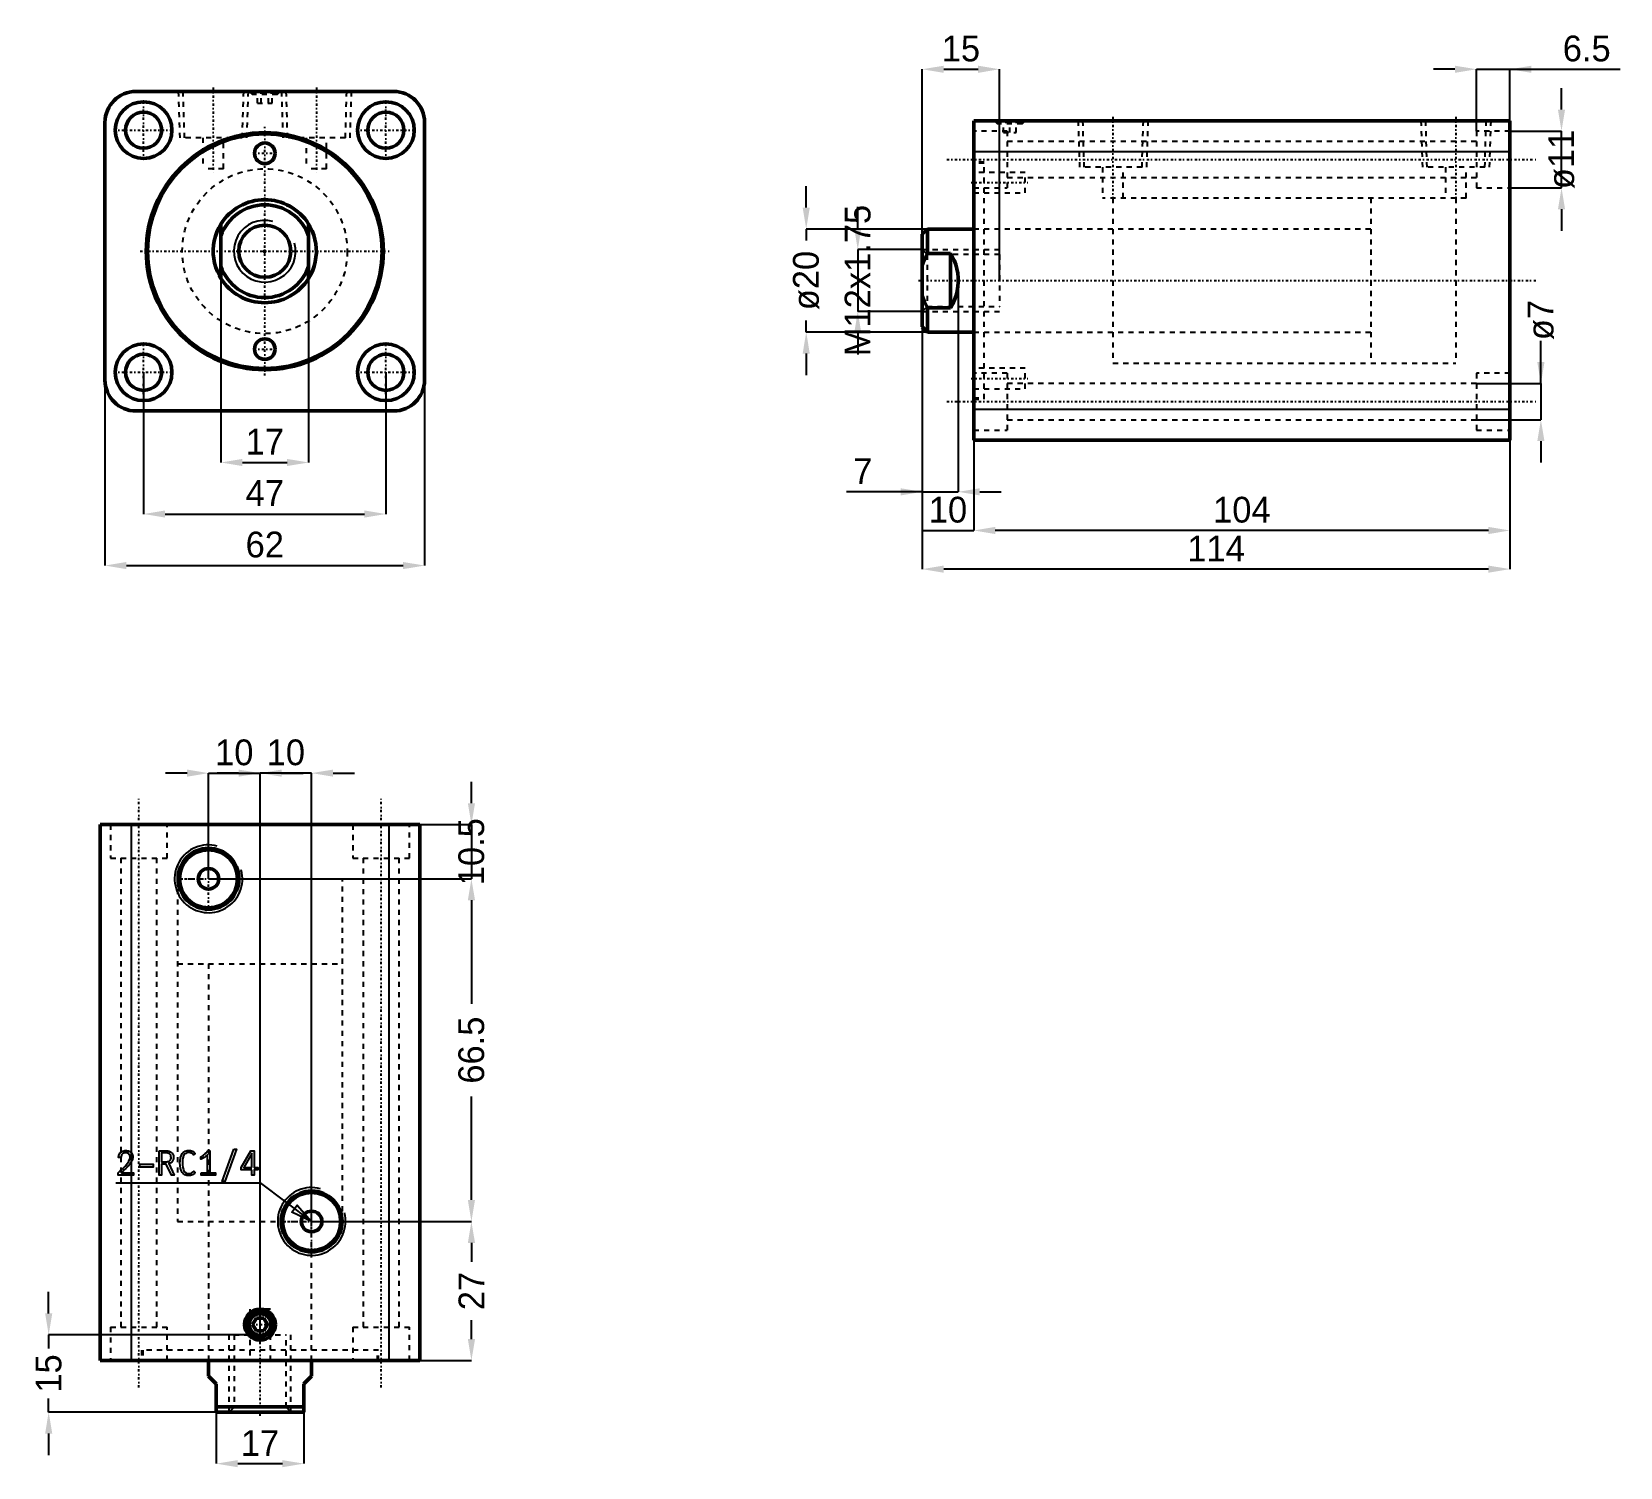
# Model space of a CAD drawing. Header units: millimetres. Extents: x -45 to 263, y -236 to 43.
import ezdxf

# ---------------------------------------------------------------- set-up
doc = ezdxf.new("R2010")
doc.units = ezdxf.units.MM
doc.linetypes.add('Center', pattern=[1.5, 0.45, -0.5, 0.05, -0.5])
doc.linetypes.add('Dashed', pattern=[2, 1, -1])
for name, color, linetype, lineweight in [('2d ConnectionPoints', 7, 'Continuous', 50), ('AM_0', 7, 'Continuous', 50), ('AM_4', 3, 'Continuous', 25), ('AM_5', 3, 'Continuous', 25), ('AM_7', 7, 'Center', 25), ('AM_9', 6, 'Dashed', 25)]:
    doc.layers.add(name, color=color, linetype=linetype, lineweight=lineweight)
doc.dimstyles.new('ISO-25', dxfattribs={"dimtxt": 2.5, "dimasz": 2.5, "dimexe": 1.25, "dimexo": 0.625, "dimtad": 1, "dimtxsty": 'Standard', "dimcen": 2.5, "dimadec": 0, "dimazin": 0, "dimtfac": 1, "dimtmove": 0, "dimatfit": 3, "dimfxl": 1, "dimarcsym": 0})

# ---------------------------------------------------------------- blocks, each defined once
blk = doc.blocks.new('1_RODcxhc_a_sd_32_50_IN_0_in_CXHC_A_IN_SD_32_50ST_0__CN_0')
at = {"layer": 'AM_0'}
for p, q in [((-8.5, -5.27), (-8.5, 5.27)), ((8.5, 5.27), (8.5, -5.27))]:
    blk.add_line(p, q, dxfattribs=at)
for points in [[(-8.5, 5.27), (-8.93, 4.51), (-9.29, 3.71), (-9.57, 2.89), (-9.79, 2.04), (-9.93, 1.18), (-10, 0.31), (-9.98, -0.56), (-9.9, -1.43), (-9.74, -2.29), (-9.5, -3.13), (-9.19, -3.94), (-8.81, -4.73), (-8.5, -5.27)], [(8.5, -5.27), (8.93, -4.51), (9.29, -3.71), (9.57, -2.89), (9.79, -2.04), (9.93, -1.18), (10, -0.31), (9.98, 0.56), (9.9, 1.43), (9.74, 2.29), (9.5, 3.13), (9.19, 3.94), (8.81, 4.73), (8.5, 5.27)]]:
    blk.add_lwpolyline(points, dxfattribs=at)
blk.add_circle((0, 0), 5.05, dxfattribs=at)
for radius, start, end in [(10, 31.7883, 148.2117), (9, 19.1881, 160.8119), (9, 199.1881, 340.8119), (10, 211.7883, 328.2117)]:
    blk.add_arc((0, 0), radius, start, end, dxfattribs=at)
at = {"layer": 'AM_5'}
blk.add_arc((0, 0), 6, 75, 15, dxfattribs=at)
blk = doc.blocks.new('2_bodycxhc_a_sd_32_50_0_in_CXHC_A_IN_SD_32_50ST_0__CN_0')
at = {"layer": 'AM_0'}
for p, q in [((25, 31), (-25, 31)), ((-31, 25), (-31, -25)), ((31, -25), (31, 25)), ((-25, -31), (25, -31))]:
    blk.add_line(p, q, dxfattribs=at)
for centre, radius in [((-23.5, 23.5), 5.5), ((23.5, 23.5), 5.5), ((-23.5, 23.5), 3.5), ((23.5, 23.5), 3.5), ((0, 0), 23), ((0, 0), 22.75), ((0, 19), 2), ((-23.5, -23.5), 5.5), ((0, -19), 2), ((23.5, -23.5), 5.5), ((-23.5, -23.5), 3.5), ((23.5, -23.5), 3.5)]:
    blk.add_circle(centre, radius, dxfattribs=at)
for centre, start, end in [((-25, 25), 90, 180), ((25, 25), 0, 90), ((-25, -25), 180, 270), ((25, -25), 270, 360)]:
    blk.add_arc(centre, 6, start, end, dxfattribs=at)
at = {"layer": 'AM_5', "linetype": 'Dashed'}
for p, q in [((-16.77, 31), (-16.48, 22)), ((-3.23, 31), (-3.52, 22)), ((3.23, 31), (3.52, 22)), ((16.77, 31), (16.48, 22))]:
    blk.add_line(p, q, dxfattribs=at)
at = {"layer": 'AM_7'}
for p, q in [((-10, 31.75), (-10, 15.25)), ((0, 31.03), (0, 30.37)), ((10, 31.75), (10, 15.25)), ((-23.5, 17.73), (-23.5, 29.27)), ((23.5, 17.73), (23.5, 29.27)), ((-29.27, 23.5), (-17.73, 23.5)), ((0, -24.15), (0, 24.15)), ((17.73, 23.5), (29.27, 23.5)), ((-2.1, 19), (2.1, 19)), ((-24.15, 0), (24.15, 0)), ((-23.5, -29.27), (-23.5, -17.73)), ((23.5, -29.27), (23.5, -17.73)), ((-2.1, -19), (2.1, -19)), ((-29.27, -23.5), (-17.73, -23.5)), ((17.73, -23.5), (29.27, -23.5))]:
    blk.add_line(p, q, dxfattribs=at)
at = {"layer": 'AM_9'}
for p, q in [((-15.91, 31), (-15.63, 22)), ((-4.37, 22), (-4.09, 31)), ((-3, 31), (-2.4, 30.4)), ((2.4, 30.4), (3, 31)), ((4.09, 31), (4.37, 22)), ((15.63, 22), (15.91, 31)), ((-2.1, 30.7), (-2.4, 30.4)), ((2.4, 30.4), (-2.4, 30.4)), ((2.1, 30.7), (-2.1, 30.7)), ((-1.44, 28.7), (-1.44, 30.7)), ((-1.44, 28.7), (1.44, 28.7)), ((-0.72, 28.7), (-0.72, 30.7)), ((0.72, 28.7), (0.72, 30.7)), ((1.44, 28.7), (1.44, 30.7)), ((2.4, 30.4), (2.1, 30.7)), ((-4.37, 22), (-15.63, 22)), ((-12, 22), (-12, 16)), ((-8, 16), (-8, 22)), ((15.63, 22), (4.37, 22)), ((8, 22), (8, 16)), ((12, 16), (12, 22)), ((-8, 16), (-12, 16)), ((12, 16), (8, 16))]:
    blk.add_line(p, q, dxfattribs=at)
blk.add_circle((0, 0), 16, dxfattribs=at)
blk = doc.blocks.new('*D3')
at = {"layer": 'AM_5', "color": 0, "lineweight": -2}
for p, q in [((-23.5, -23.5), (-23.5, -51)), ((23.5, -23.5), (23.5, -51)), ((-19.33, -51), (19.33, -51))]:
    blk.add_line(p, q, dxfattribs=at)
at = {"layer": 'AM_5', "color": 0}
for points in [[(-19.33, -50.31), (-19.33, -51.69), (-23.5, -51)], [(19.33, -51.69), (19.33, -50.31), (23.5, -51)]]:
    blk.add_solid(points, dxfattribs=at)
at = {"layer": 'Defpoints', "color": 0}
for p in [(-23.5, -23.5), (23.5, -23.5), (23.5, -51)]:
    blk.add_point(p, dxfattribs=at)
at = {"layer": 'AM_5', "color": 0, "insert": (0, -46.91), "char_height": 5, "attachment_point": 5}
blk.add_mtext('47', dxfattribs=at)
blk = doc.blocks.new('*D4')
at = {"layer": 'AM_5', "color": 0, "lineweight": -2}
for p, q in [((-31, -25), (-31, -61)), ((31, -25), (31, -61)), ((-26.83, -61), (26.83, -61))]:
    blk.add_line(p, q, dxfattribs=at)
at = {"layer": 'AM_5', "color": 0}
for points in [[(-26.83, -60.31), (-26.83, -61.69), (-31, -61)], [(26.83, -61.69), (26.83, -60.31), (31, -61)]]:
    blk.add_solid(points, dxfattribs=at)
at = {"layer": 'Defpoints', "color": 0}
for p in [(-31, -25), (31, -25), (31, -61)]:
    blk.add_point(p, dxfattribs=at)
at = {"layer": 'AM_5', "color": 0, "insert": (0, -56.95), "char_height": 5, "attachment_point": 5}
blk.add_mtext('62', dxfattribs=at)
blk = doc.blocks.new('*D5')
at = {"layer": 'AM_5', "color": 0, "lineweight": -2}
for p, q in [((-8.5, 0), (-8.5, -41)), ((8.5, 0), (8.5, -41)), ((-4.33, -41), (4.33, -41))]:
    blk.add_line(p, q, dxfattribs=at)
at = {"layer": 'AM_5', "color": 0}
for points in [[(-4.33, -40.31), (-4.33, -41.69), (-8.5, -41)], [(4.33, -41.69), (4.33, -40.31), (8.5, -41)]]:
    blk.add_solid(points, dxfattribs=at)
at = {"layer": 'Defpoints', "color": 0}
for p in [(-8.5, 0), (8.5, 0), (8.5, -41)]:
    blk.add_point(p, dxfattribs=at)
at = {"layer": 'AM_5', "color": 0, "insert": (0, -36.95), "char_height": 5, "attachment_point": 5}
blk.add_mtext('17', dxfattribs=at)
blk = doc.blocks.new('1_RODcxhc_a_sd_32_50_IN_0_in_CXHC_A_IN_SD_32_50ST_0__CN_2')
at = {"layer": 'AM_0'}
for p, q in [((-9, 10), (-10, 9)), ((0, 10), (-9, 10)), ((-9, 10), (-9, 5.27)), ((-10, 9), (-10, -9)), ((-4.5, 5.27), (-9, 5.27)), ((-4.5, 5.27), (-4.5, -5.27)), ((-9, -5.27), (-4.5, -5.27)), ((-9, -5.27), (-9, -10)), ((-10, -9), (-9, -10)), ((-9, -10), (0, -10))]:
    blk.add_line(p, q, dxfattribs=at)
for points in [[(-9, 5.27), (-9.55, 4.14), (-10, 2.96)], [(-4.5, -5.27), (-4.07, -4.51), (-3.71, -3.71), (-3.43, -2.89), (-3.21, -2.04), (-3.07, -1.18), (-3, -0.31), (-3.02, 0.56), (-3.1, 1.43), (-3.26, 2.29), (-3.5, 3.13), (-3.81, 3.94), (-4.19, 4.73), (-4.5, 5.27)], [(-10, -2.96), (-9.55, -4.13), (-9, -5.27)]]:
    blk.add_lwpolyline(points, dxfattribs=at)
at = {"layer": 'AM_5', "linetype": 'Dashed'}
for p, q in [((-10, 6), (5, 6)), ((-10, -6), (5, -6))]:
    blk.add_line(p, q, dxfattribs=at)
at = {"layer": 'AM_9'}
for p, q in [((93.5, 16), (77, 16)), ((77, 16), (77, -16)), ((93.5, 16), (93.5, -16)), ((77, 10), (0, 10)), ((-9.05, 5.05), (-10, 6)), ((5, 5.05), (-9.05, 5.05)), ((-9.05, 5.05), (-9.05, -5.05)), ((5, 5.05), (5, -5.05)), ((-10, -6), (-9.05, -5.05)), ((-9.05, -5.05), (5, -5.05)), ((0, -10), (77, -10)), ((77, -16), (93.5, -16))]:
    blk.add_line(p, q, dxfattribs=at)
blk = doc.blocks.new('2_bodycxhc_a_sd_32_50_0_in_CXHC_A_IN_SD_32_50ST_0__CN_2')
at = {"layer": 'AM_0'}
for p, q in [((104, 31), (0, 31)), ((0, -31), (0, 31)), ((104, -31), (104, 31)), ((104, -31), (0, -31))]:
    blk.add_line(p, q, dxfattribs=at)
at = {"layer": 'AM_4'}
for p, q in [((104, 25), (0, 25)), ((104, -25), (0, -25))]:
    blk.add_line(p, q, dxfattribs=at)
at = {"layer": 'AM_5', "linetype": 'Dashed'}
for p, q in [((20.23, 31), (20.52, 22)), ((33.77, 31), (33.48, 22)), ((86.73, 31), (87.02, 22)), ((100.27, 31), (99.98, 22))]:
    blk.add_line(p, q, dxfattribs=at)
at = {"layer": 'AM_7'}
for p, q in [((7, 31.03), (7, 30.37)), ((27, 31.75), (27, 15.25)), ((93.5, 31.75), (93.5, 15.25)), ((-5.2, 23.5), (109.2, 23.5)), ((-0.5, 19), (10.5, 19)), ((-10.75, 0), (109.2, 0)), ((-0.5, -19), (10.5, -19)), ((-5.2, -23.5), (109.2, -23.5))]:
    blk.add_line(p, q, dxfattribs=at)
at = {"layer": 'AM_9'}
for p, q in [((4, 31), (4.6, 30.4)), ((9.4, 30.4), (10, 31)), ((21.09, 31), (21.37, 22)), ((32.63, 22), (32.91, 31)), ((87.59, 31), (87.87, 22)), ((99.13, 22), (99.41, 31)), ((6.5, 29), (0, 29)), ((4.9, 30.7), (4.6, 30.4)), ((9.4, 30.4), (4.6, 30.4)), ((9.1, 30.7), (4.9, 30.7)), ((5.75, 28.7), (5.75, 30.7)), ((5.75, 28.7), (8.25, 28.7)), ((6.5, 29), (6.5, 18)), ((7, 28.7), (7, 30.7)), ((8.25, 28.7), (8.25, 30.7)), ((9.4, 30.4), (9.1, 30.7)), ((104, 29), (97.5, 29)), ((97.5, 29), (97.5, 18)), ((97.5, 27), (6.5, 27)), ((2, 23), (0, 23)), ((2, 22.75), (0, 22.75)), ((2, -23), (2, 23)), ((32.63, 22), (21.37, 22)), ((25, 22), (25, 16)), ((29, 16), (29, 22)), ((99.13, 22), (87.87, 22)), ((91.5, 22), (91.5, 16)), ((95.5, 16), (95.5, 22)), ((10, 21), (0, 21)), ((6.5, 20), (97.5, 20)), ((10, 17), (10, 21)), ((0, 18), (6.5, 18)), ((0, 17), (10, 17)), ((95.5, 16), (25, 16)), ((27, 16), (27, -16)), ((93.5, 16), (93.5, -16)), ((97.5, 18), (104, 18)), ((27, 10), (0, 10)), ((0, -10), (27, -10)), ((10, -17), (0, -17)), ((6.5, -18), (0, -18)), ((6.5, -18), (6.5, -29)), ((10, -21), (10, -17)), ((27, -16), (93.5, -16)), ((104, -18), (97.5, -18)), ((97.5, -18), (97.5, -29)), ((0, -21), (10, -21)), ((97.5, -20), (6.5, -20)), ((0, -22.75), (2, -22.75)), ((0, -23), (2, -23)), ((6.5, -27), (97.5, -27)), ((0, -29), (6.5, -29)), ((97.5, -29), (104, -29))]:
    blk.add_line(p, q, dxfattribs=at)
blk = doc.blocks.new('*D19')
at = {"layer": 'AM_5', "color": 0, "lineweight": -2}
for p, q in [((105.02, 8.47), (105.02, 12.64)), ((128.52, 4.31), (105.02, 4.31)), ((105.02, 4.31), (105.02, 2.06)), ((105.02, -15.69), (105.02, -13.44)), ((128.52, -15.69), (105.02, -15.69)), ((105.02, -19.86), (105.02, -24.03))]:
    blk.add_line(p, q, dxfattribs=at)
at = {"layer": 'AM_5', "color": 0}
for points in [[(104.33, 8.47), (105.71, 8.47), (105.02, 4.31)], [(105.71, -19.86), (104.33, -19.86), (105.02, -15.69)]]:
    blk.add_solid(points, dxfattribs=at)
at = {"layer": 'Defpoints', "color": 0}
for p in [(128.52, 4.31), (105.02, -15.69), (128.52, -15.69)]:
    blk.add_point(p, dxfattribs=at)
at = {"layer": 'AM_5', "color": 0, "insert": (105.02, -5.69), "char_height": 5, "attachment_point": 5, "rotation": 90}
blk.add_mtext('ø20', dxfattribs=at)
blk = doc.blocks.new('*D20')
at = {"layer": 'AM_5', "color": 0, "lineweight": -2}
for p, q in [((127.52, -5.69), (127.52, -46.69)), ((134.52, -5.69), (134.52, -46.69)), ((127.52, -46.69), (112.81, -46.69)), ((127.52, -46.69), (134.52, -46.69)), ((138.69, -46.69), (142.85, -46.69))]:
    blk.add_line(p, q, dxfattribs=at)
at = {"layer": 'AM_5', "color": 0}
for points in [[(123.35, -47.39), (123.35, -46), (127.52, -46.69)], [(138.69, -46), (138.69, -47.39), (134.52, -46.69)]]:
    blk.add_solid(points, dxfattribs=at)
at = {"layer": 'Defpoints', "color": 0}
for p in [(127.52, -5.69), (134.52, -5.69), (134.52, -46.69)]:
    blk.add_point(p, dxfattribs=at)
at = {"layer": 'AM_5', "color": 0, "insert": (115.98, -42.69), "char_height": 5, "attachment_point": 5}
blk.add_mtext('7', dxfattribs=at)
blk = doc.blocks.new('*D21')
at = {"layer": 'AM_5', "color": 0, "lineweight": -2}
for p, q in [((127.52, -5.69), (127.52, -54.19)), ((137.52, -30.69), (137.52, -54.19)), ((127.52, -54.19), (137.52, -54.19))]:
    blk.add_line(p, q, dxfattribs=at)
at = {"layer": 'Defpoints', "color": 0}
for p in [(127.52, -5.69), (137.52, -30.69), (137.52, -54.19)]:
    blk.add_point(p, dxfattribs=at)
at = {"layer": 'AM_5', "color": 0, "insert": (132.52, -50.19), "char_height": 5, "attachment_point": 5}
blk.add_mtext('10', dxfattribs=at)
blk = doc.blocks.new('*D22')
at = {"layer": 'AM_5', "color": 0, "lineweight": -2}
for p, q in [((137.52, -30.69), (137.52, -54.19)), ((241.52, -36.69), (241.52, -54.19)), ((237.35, -54.19), (141.69, -54.19))]:
    blk.add_line(p, q, dxfattribs=at)
at = {"layer": 'AM_5', "color": 0}
for points in [[(141.69, -53.5), (141.69, -54.89), (137.52, -54.19)], [(237.35, -54.89), (237.35, -53.5), (241.52, -54.19)]]:
    blk.add_solid(points, dxfattribs=at)
at = {"layer": 'Defpoints', "color": 0}
for p in [(137.52, -30.69), (241.52, -36.69), (137.52, -54.19)]:
    blk.add_point(p, dxfattribs=at)
at = {"layer": 'AM_5', "color": 0, "insert": (189.52, -50.19), "char_height": 5, "attachment_point": 5}
blk.add_mtext('104', dxfattribs=at)
blk = doc.blocks.new('*D23')
at = {"layer": 'AM_5', "color": 0, "lineweight": -2}
for p, q in [((127.52, -5.69), (127.52, -61.69)), ((241.52, -36.69), (241.52, -61.69)), ((237.35, -61.69), (131.69, -61.69))]:
    blk.add_line(p, q, dxfattribs=at)
at = {"layer": 'AM_5', "color": 0}
for points in [[(131.69, -61), (131.69, -62.39), (127.52, -61.69)], [(237.35, -62.39), (237.35, -61), (241.52, -61.69)]]:
    blk.add_solid(points, dxfattribs=at)
at = {"layer": 'Defpoints', "color": 0}
for p in [(127.52, -5.69), (241.52, -36.69), (127.52, -61.69)]:
    blk.add_point(p, dxfattribs=at)
at = {"layer": 'AM_5', "color": 0, "insert": (184.52, -57.69), "char_height": 5, "attachment_point": 5}
blk.add_mtext('114', dxfattribs=at)
blk = doc.blocks.new('*D24')
at = {"layer": 'AM_5', "color": 0, "lineweight": -2}
for p, q in [((247.52, -25.69), (247.52, -17.36)), ((235.02, -25.69), (247.52, -25.69)), ((247.52, -25.69), (247.52, -32.69)), ((235.02, -32.69), (247.52, -32.69)), ((247.52, -36.86), (247.52, -41.03))]:
    blk.add_line(p, q, dxfattribs=at)
at = {"layer": 'AM_5', "color": 0}
for points in [[(246.83, -21.53), (248.21, -21.53), (247.52, -25.69)], [(248.21, -36.86), (246.83, -36.86), (247.52, -32.69)]]:
    blk.add_solid(points, dxfattribs=at)
at = {"layer": 'Defpoints', "color": 0}
for p in [(235.02, -25.69), (235.02, -32.69), (247.52, -32.69)]:
    blk.add_point(p, dxfattribs=at)
at = {"layer": 'AM_5', "color": 0, "insert": (247.52, -13.36), "char_height": 5, "attachment_point": 5, "rotation": 90}
blk.add_mtext('ø7', dxfattribs=at)
blk = doc.blocks.new('*D25')
at = {"layer": 'AM_5', "color": 0, "lineweight": -2}
for p, q in [((251.52, 27.47), (251.52, 31.64)), ((241.52, 23.31), (251.52, 23.31)), ((251.52, 12.31), (251.52, 23.31)), ((241.52, 12.31), (251.52, 12.31)), ((251.52, 8.14), (251.52, 3.97))]:
    blk.add_line(p, q, dxfattribs=at)
at = {"layer": 'AM_5', "color": 0}
for points in [[(250.83, 27.47), (252.21, 27.47), (251.52, 23.31)], [(252.21, 8.14), (250.83, 8.14), (251.52, 12.31)]]:
    blk.add_solid(points, dxfattribs=at)
at = {"layer": 'Defpoints', "color": 0}
for p in [(241.52, 23.31), (251.52, 23.31), (241.52, 12.31)]:
    blk.add_point(p, dxfattribs=at)
at = {"layer": 'AM_5', "color": 0, "insert": (251.52, 17.81), "char_height": 5, "attachment_point": 5, "rotation": 90}
blk.add_mtext('ø11', dxfattribs=at)
blk = doc.blocks.new('*D26')
at = {"layer": 'AM_5', "color": 0, "lineweight": -2}
for p, q in [((230.85, 35.31), (226.69, 35.31)), ((235.02, 23.31), (235.02, 35.31)), ((235.02, 35.31), (241.52, 35.31)), ((241.52, 23.31), (241.52, 35.31)), ((241.52, 35.31), (262.91, 35.31))]:
    blk.add_line(p, q, dxfattribs=at)
at = {"layer": 'AM_5', "color": 0}
for points in [[(230.85, 34.61), (230.85, 36), (235.02, 35.31)], [(245.69, 36), (245.69, 34.61), (241.52, 35.31)]]:
    blk.add_solid(points, dxfattribs=at)
at = {"layer": 'Defpoints', "color": 0}
for p in [(241.52, 35.31), (235.02, 23.31), (241.52, 23.31)]:
    blk.add_point(p, dxfattribs=at)
at = {"layer": 'AM_5', "color": 0, "insert": (256.41, 39.31), "char_height": 5, "attachment_point": 5}
blk.add_mtext('6.5', dxfattribs=at)
blk = doc.blocks.new('*D27')
at = {"layer": 'AM_5', "color": 0, "lineweight": -2}
for p, q in [((127.52, -5.69), (127.52, 35.31)), ((131.69, 35.31), (138.35, 35.31)), ((142.52, -5.69), (142.52, 35.31))]:
    blk.add_line(p, q, dxfattribs=at)
at = {"layer": 'AM_5', "color": 0}
for points in [[(131.69, 36), (131.69, 34.61), (127.52, 35.31)], [(138.35, 34.61), (138.35, 36), (142.52, 35.31)]]:
    blk.add_solid(points, dxfattribs=at)
at = {"layer": 'Defpoints', "color": 0}
for p in [(142.52, 35.31), (127.52, -5.69), (142.52, -5.69)]:
    blk.add_point(p, dxfattribs=at)
at = {"layer": 'AM_5', "color": 0, "insert": (135.02, 39.31), "char_height": 5, "attachment_point": 5}
blk.add_mtext('15', dxfattribs=at)
blk = doc.blocks.new('*D28')
at = {"layer": 'AM_5', "color": 0, "lineweight": -2}
for p, q in [((115.02, 4.47), (115.02, 8.64)), ((127.52, 0.31), (115.02, 0.31)), ((115.02, 0.31), (115.02, -11.69)), ((127.52, -11.69), (115.02, -11.69)), ((115.02, -15.86), (115.02, -20.03))]:
    blk.add_line(p, q, dxfattribs=at)
at = {"layer": 'AM_5', "color": 0}
for points in [[(114.33, 4.47), (115.71, 4.47), (115.02, 0.31)], [(115.71, -15.86), (114.33, -15.86), (115.02, -11.69)]]:
    blk.add_solid(points, dxfattribs=at)
at = {"layer": 'Defpoints', "color": 0}
for p in [(127.52, 0.31), (115.02, -11.69), (127.52, -11.69)]:
    blk.add_point(p, dxfattribs=at)
at = {"layer": 'AM_5', "color": 0, "insert": (115.02, -5.69), "char_height": 5, "attachment_point": 5, "rotation": 90}
blk.add_mtext('M12x1.75', dxfattribs=at)
blk = doc.blocks.new('1_RODcxhc_a_sd_32_50_IN_0_in_CXHC_A_IN_SD_32_50ST_0__CN_4')
at = {"layer": 'AM_0'}
for p, q in [((-10, 0), (-10, -3)), ((10, -3), (10, 0)), ((-8.5, -4.5), (-10, -3)), ((10, -3), (8.5, -4.5)), ((-8.5, -10), (-8.5, -4.5)), ((8.5, -4.5), (8.5, -10)), ((-8.5, -9), (8.5, -9)), ((-8.5, -10), (8.5, -10))]:
    blk.add_line(p, q, dxfattribs=at)
at = {"layer": 'AM_5', "linetype": 'Dashed'}
for p, q in [((-6, -10), (-6, 5)), ((6, -10), (6, 5))]:
    blk.add_line(p, q, dxfattribs=at)
at = {"layer": 'AM_7'}
blk.add_line((0, -10.75), (0, 109.2), dxfattribs=at)
at = {"layer": 'AM_9'}
for p, q in [((-16, 93.5), (16, 93.5)), ((-16, 93.5), (-16, 77)), ((16, 77), (16, 93.5)), ((-16, 77), (16, 77)), ((-10, 77), (-10, 0)), ((10, 0), (10, 77)), ((-5.053, 5), (5.053, 5)), ((-5.053, 5), (-5.053, -9.053)), ((5.053, -9.053), (5.053, 5)), ((-5.053, -9.053), (-6, -10)), ((-5.053, -9.053), (5.053, -9.053)), ((6, -10), (5.053, -9.053))]:
    blk.add_line(p, q, dxfattribs=at)
blk = doc.blocks.new('2_bodycxhc_a_sd_32_50_0_in_CXHC_A_IN_SD_32_50ST_0__CN_4')
at = {"layer": 'AM_0'}
for p, q in [((-31, 104), (-31, 0)), ((31, 104), (-31, 104)), ((31, 104), (31, 0)), ((-0.72, 8.25), (-1.44, 7)), ((-1.44, 7), (-0.72, 5.75)), ((0.72, 8.25), (-0.72, 8.25)), ((1.44, 7), (0.72, 8.25)), ((0.72, 5.75), (1.44, 7)), ((-0.72, 5.75), (0.72, 5.75)), ((31, 0), (-31, 0))]:
    blk.add_line(p, q, dxfattribs=at)
for centre, radius in [((-10, 93.5), 5.91), ((-10, 93.5), 5.63), ((-10, 93.5), 2), ((10, 27), 5.91), ((10, 27), 5.63), ((10, 27), 2), ((0, 7), 3), ((0, 7), 2.4), ((0, 7), 2.1)]:
    blk.add_circle(centre, radius, dxfattribs=at)
at = {"layer": 'AM_4'}
for p, q in [((-25, 104), (-25, 0)), ((25, 104), (25, 0))]:
    blk.add_line(p, q, dxfattribs=at)
at = {"layer": 'AM_5'}
for centre in [(-10, 93.5), (10, 27)]:
    blk.add_arc(centre, 6.58, 75, 15, dxfattribs=at)
at = {"layer": 'AM_7'}
for p, q in [((-23.5, -5.2), (-23.5, 109.2)), ((23.5, -5.2), (23.5, 109.2)), ((-10, 87.29), (-10, 99.71)), ((-16.21, 93.5), (-3.79, 93.5)), ((10, 20.79), (10, 33.21)), ((3.79, 27), (16.21, 27)), ((-3.15, 7), (3.15, 7))]:
    blk.add_line(p, q, dxfattribs=at)
at = {"layer": 'AM_9'}
for p, q in [((-29, 104), (-29, 97.5)), ((-18, 97.5), (-18, 104)), ((18, 104), (18, 97.5)), ((29, 97.5), (29, 104)), ((-29, 97.5), (-18, 97.5)), ((-27, 97.5), (-27, 6.5)), ((-20, 6.5), (-20, 97.5)), ((18, 97.5), (29, 97.5)), ((20, 97.5), (20, 6.5)), ((27, 6.5), (27, 97.5)), ((-16, 93.5), (16, 93.5)), ((-16, 93.5), (-16, 27)), ((16, 27), (16, 93.5)), ((-16, 27), (16, 27)), ((-10, 27), (-10, 0)), ((10, 0), (10, 27)), ((2, 10), (-2, 10)), ((-2, 10), (-2, 0)), ((2, 0), (2, 10)), ((-29, 6.5), (-18, 6.5)), ((-29, 6.5), (-29, 0)), ((-18, 0), (-18, 6.5)), ((18, 6.5), (29, 6.5)), ((18, 6.5), (18, 0)), ((29, 0), (29, 6.5)), ((23, 2), (-23, 2)), ((-23, 2), (-23, 0)), ((-22.75, 2), (-22.75, 0)), ((22.75, 0), (22.75, 2)), ((23, 0), (23, 2))]:
    blk.add_line(p, q, dxfattribs=at)
blk = doc.blocks.new('*D40')
at = {"layer": 'AM_5', "color": 0, "lineweight": -2}
for p, q in [((-9.42, -225.28), (-9.42, -235.28)), ((7.58, -225.28), (7.58, -235.28)), ((-5.25, -235.28), (3.42, -235.28))]:
    blk.add_line(p, q, dxfattribs=at)
at = {"layer": 'AM_5', "color": 0}
for points in [[(-5.25, -234.59), (-5.25, -235.97), (-9.42, -235.28)], [(3.42, -235.97), (3.42, -234.59), (7.58, -235.28)]]:
    blk.add_solid(points, dxfattribs=at)
at = {"layer": 'Defpoints', "color": 0}
for p in [(-9.42, -225.28), (7.58, -225.28), (7.58, -235.28)]:
    blk.add_point(p, dxfattribs=at)
at = {"layer": 'AM_5', "color": 0, "insert": (-0.92, -231.28), "char_height": 5, "attachment_point": 5}
blk.add_mtext('17', dxfattribs=at)
blk = doc.blocks.new('*D41')
at = {"layer": 'AM_5', "color": 0, "lineweight": -2}
for p, q in [((-41.92, -206.11), (-41.92, -201.95)), ((-0.92, -210.28), (-41.92, -210.28)), ((-41.92, -210.28), (-41.92, -212.95)), ((-41.92, -225.28), (-41.92, -222.61)), ((-9.42, -225.28), (-41.92, -225.28)), ((-41.92, -229.45), (-41.92, -233.61))]:
    blk.add_line(p, q, dxfattribs=at)
at = {"layer": 'AM_5', "color": 0}
for points in [[(-42.61, -206.11), (-41.22, -206.11), (-41.92, -210.28)], [(-41.22, -229.45), (-42.61, -229.45), (-41.92, -225.28)]]:
    blk.add_solid(points, dxfattribs=at)
at = {"layer": 'Defpoints', "color": 0}
for p in [(-41.92, -210.28), (-0.92, -210.28), (-9.42, -225.28)]:
    blk.add_point(p, dxfattribs=at)
at = {"layer": 'AM_5', "color": 0, "insert": (-41.92, -217.78), "char_height": 5, "attachment_point": 5, "rotation": 90}
blk.add_mtext('15', dxfattribs=at)
blk = doc.blocks.new('*D42')
at = {"layer": 'AM_5', "color": 0, "lineweight": -2}
for p, q in [((9.08, -188.28), (40.08, -188.28)), ((40.08, -192.45), (40.08, -196.11)), ((40.08, -211.11), (40.08, -207.45)), ((30.08, -215.28), (40.08, -215.28))]:
    blk.add_line(p, q, dxfattribs=at)
at = {"layer": 'AM_5', "color": 0}
for points in [[(40.78, -192.45), (39.39, -192.45), (40.08, -188.28)], [(39.39, -211.11), (40.78, -211.11), (40.08, -215.28)]]:
    blk.add_solid(points, dxfattribs=at)
at = {"layer": 'Defpoints', "color": 0}
for p in [(9.08, -188.28), (40.08, -188.28), (30.08, -215.28)]:
    blk.add_point(p, dxfattribs=at)
at = {"layer": 'AM_5', "color": 0, "insert": (40.08, -201.78), "char_height": 5, "attachment_point": 5, "rotation": 90}
blk.add_mtext('27', dxfattribs=at)
blk = doc.blocks.new('*D43')
at = {"layer": 'AM_5', "color": 0, "lineweight": -2}
for p, q in [((-10.92, -121.78), (40.08, -121.78)), ((40.08, -125.95), (40.08, -146.03)), ((40.08, -184.11), (40.08, -164.03)), ((9.08, -188.28), (40.08, -188.28))]:
    blk.add_line(p, q, dxfattribs=at)
at = {"layer": 'AM_5', "color": 0}
for points in [[(40.78, -125.95), (39.39, -125.95), (40.08, -121.78)], [(39.39, -184.11), (40.78, -184.11), (40.08, -188.28)]]:
    blk.add_solid(points, dxfattribs=at)
at = {"layer": 'Defpoints', "color": 0}
for p in [(-10.92, -121.78), (9.08, -188.28), (40.08, -188.28)]:
    blk.add_point(p, dxfattribs=at)
at = {"layer": 'AM_5', "color": 0, "insert": (40.08, -155.03), "char_height": 5, "attachment_point": 5, "rotation": 90}
blk.add_mtext('66.5', dxfattribs=at)
blk = doc.blocks.new('*D44')
at = {"layer": 'AM_5', "color": 0, "lineweight": -2}
for p, q in [((40.08, -107.11), (40.08, -102.95)), ((22.58, -111.28), (40.08, -111.28)), ((40.08, -111.28), (40.08, -121.78)), ((-10.92, -121.78), (40.08, -121.78)), ((40.08, -125.95), (40.08, -130.11))]:
    blk.add_line(p, q, dxfattribs=at)
at = {"layer": 'AM_5', "color": 0}
for points in [[(39.39, -107.11), (40.78, -107.11), (40.08, -111.28)], [(40.78, -125.95), (39.39, -125.95), (40.08, -121.78)]]:
    blk.add_solid(points, dxfattribs=at)
at = {"layer": 'Defpoints', "color": 0}
for p in [(22.58, -111.28), (-10.92, -121.78), (40.08, -121.78)]:
    blk.add_point(p, dxfattribs=at)
at = {"layer": 'AM_5', "color": 0, "insert": (40.08, -116.53), "char_height": 5, "attachment_point": 5, "rotation": 90}
blk.add_mtext('10.5', dxfattribs=at)
blk = doc.blocks.new('*D45')
at = {"layer": 'AM_5', "color": 0, "lineweight": -2}
for p, q in [((-15.08, -101.28), (-19.25, -101.28)), ((-10.92, -121.78), (-10.92, -101.28)), ((-10.92, -101.28), (-0.92, -101.28)), ((-0.92, -210.28), (-0.92, -101.28)), ((3.25, -101.28), (7.42, -101.28))]:
    blk.add_line(p, q, dxfattribs=at)
at = {"layer": 'AM_5', "color": 0}
for points in [[(-15.08, -101.97), (-15.08, -100.59), (-10.92, -101.28)], [(3.25, -100.59), (3.25, -101.97), (-0.92, -101.28)]]:
    blk.add_solid(points, dxfattribs=at)
at = {"layer": 'Defpoints', "color": 0}
for p in [(-0.92, -101.28), (-10.92, -121.78), (-0.92, -210.28)]:
    blk.add_point(p, dxfattribs=at)
at = {"layer": 'AM_5', "color": 0, "insert": (-5.92, -97.28), "char_height": 5, "attachment_point": 5}
blk.add_mtext('10', dxfattribs=at)
blk = doc.blocks.new('*D46')
at = {"layer": 'AM_5', "color": 0, "lineweight": -2}
for p, q in [((-5.08, -101.28), (-9.25, -101.28)), ((-0.92, -210.28), (-0.92, -101.28)), ((9.08, -101.28), (-0.92, -101.28)), ((9.08, -188.28), (9.08, -101.28)), ((13.25, -101.28), (17.42, -101.28))]:
    blk.add_line(p, q, dxfattribs=at)
at = {"layer": 'AM_5', "color": 0}
for points in [[(-5.08, -101.97), (-5.08, -100.59), (-0.92, -101.28)], [(13.25, -100.59), (13.25, -101.97), (9.08, -101.28)]]:
    blk.add_solid(points, dxfattribs=at)
at = {"layer": 'Defpoints', "color": 0}
for p in [(-0.92, -101.28), (9.08, -188.28), (-0.92, -210.28)]:
    blk.add_point(p, dxfattribs=at)
at = {"layer": 'AM_5', "color": 0, "insert": (4.08, -97.28), "char_height": 5, "attachment_point": 5}
blk.add_mtext('10', dxfattribs=at)
blk = doc.blocks.new('*D47')
at = {"layer": 'AM_5', "color": 0, "lineweight": -2}
for p, q in [((-9.42, -225.28), (-9.42, -235.28)), ((7.58, -225.28), (7.58, -235.28)), ((-5.25, -235.28), (3.42, -235.28))]:
    blk.add_line(p, q, dxfattribs=at)
at = {"layer": 'AM_5', "color": 0}
for points in [[(-5.25, -234.59), (-5.25, -235.97), (-9.42, -235.28)], [(3.42, -235.97), (3.42, -234.59), (7.58, -235.28)]]:
    blk.add_solid(points, dxfattribs=at)
at = {"layer": 'Defpoints', "color": 0}
for p in [(-9.42, -225.28), (7.58, -225.28), (7.58, -235.28)]:
    blk.add_point(p, dxfattribs=at)
at = {"layer": 'AM_5', "color": 0, "insert": (-0.92, -231.28), "char_height": 5, "attachment_point": 5}
blk.add_mtext('17', dxfattribs=at)

msp = doc.modelspace()

# ---------------------------------------------------------------- linework, layer by layer
at = {"layer": '2d ConnectionPoints'}
for p in [(0, 0), (137.52, -5.695), (-0.916, -215.28)]:
    msp.add_point(p, dxfattribs=at)
at = {"layer": 'AM_5'}
for p, q in [((-28.916, -180.78), (-0.916, -180.78)), ((-0.916, -180.78), (9.084, -188.28))]:
    msp.add_line(p, q, dxfattribs=at)
for points in [[(-28.269, -178.669), (-28.269, -178.669), (-28.055, -178.474), (-27.75, -178.188), (-27.75, -178.188), (-27.464, -177.911), (-27.284, -177.732), (-27.284, -177.732), (-27.112, -177.551), (-26.865, -177.267), (-26.865, -177.267), (-26.632, -176.967), (-26.485, -176.758), (-26.485, -176.758), (-26.355, -176.551), (-26.214, -176.255), (-26.214, -176.255), (-26.138, -175.977), (-26.124, -175.803), (-26.124, -175.803), (-26.128, -175.705), (-26.151, -175.566), (-26.151, -175.566), (-26.195, -175.438), (-26.234, -175.358), (-26.234, -175.358), (-26.282, -175.283), (-26.366, -175.185), (-26.366, -175.185), (-26.464, -175.102), (-26.538, -175.055), (-26.538, -175.055), (-26.617, -175.017), (-26.743, -174.975), (-26.743, -174.975), (-26.878, -174.952), (-26.972, -174.948), (-26.972, -174.948), (-27.076, -174.953), (-27.224, -174.976), (-27.224, -174.976), (-27.361, -175.019), (-27.447, -175.059), (-27.447, -175.059), (-27.526, -175.107), (-27.632, -175.194), (-27.632, -175.194), (-27.721, -175.299), (-27.772, -175.379), (-27.772, -175.379), (-27.814, -175.466), (-27.859, -175.607), (-27.859, -175.607), (-27.884, -175.763), (-27.889, -175.874), (-28.376, -175.874), (-28.376, -175.874), (-28.369, -175.708), (-28.329, -175.475), (-28.329, -175.475), (-28.255, -175.265), (-28.188, -175.137), (-28.188, -175.137), (-28.107, -175.019), (-27.966, -174.865), (-27.966, -174.865), (-27.802, -174.738), (-27.679, -174.669), (-27.679, -174.669), (-27.548, -174.611), (-27.342, -174.549), (-27.342, -174.549), (-27.124, -174.516), (-26.972, -174.509), (-26.972, -174.509), (-26.83, -174.515), (-26.623, -174.547), (-26.623, -174.547), (-26.426, -174.605), (-26.299, -174.659), (-26.299, -174.659), (-26.18, -174.724), (-26.019, -174.843), (-26.019, -174.843), (-25.88, -174.988), (-25.8, -175.098), (-25.8, -175.098), (-25.733, -175.218), (-25.66, -175.413), (-25.66, -175.413), (-25.621, -175.627), (-25.614, -175.78), (-25.614, -175.78), (-25.625, -175.953), (-25.683, -176.22), (-25.683, -176.22), (-25.79, -176.494), (-25.89, -176.68), (-25.89, -176.68), (-26.004, -176.866), (-26.189, -177.135), (-26.189, -177.135), (-26.391, -177.392), (-26.535, -177.556), (-26.535, -177.556), (-26.69, -177.724), (-26.95, -177.995), (-26.95, -177.995), (-27.243, -178.29), (-27.456, -178.5), (-27.801, -178.838), (-25.474, -178.842), (-25.474, -179.28), (-28.441, -179.28), (-28.441, -178.825), (-28.269, -178.669)], [(-20.5, -174.568), (-19.128, -174.568), (-19.128, -174.568), (-18.987, -174.573), (-18.779, -174.602), (-18.779, -174.602), (-18.576, -174.655), (-18.442, -174.704), (-18.442, -174.704), (-18.314, -174.765), (-18.14, -174.879), (-18.14, -174.879), (-17.986, -175.02), (-17.895, -175.129), (-17.895, -175.129), (-17.817, -175.249), (-17.733, -175.452), (-17.733, -175.452), (-17.687, -175.681), (-17.679, -175.848), (-17.679, -175.848), (-17.689, -176.033), (-17.745, -176.283), (-17.745, -176.283), (-17.849, -176.502), (-17.945, -176.63), (-17.945, -176.63), (-18.058, -176.744), (-18.252, -176.889), (-18.252, -176.889), (-18.475, -177.001), (-18.641, -177.057), (-17.562, -179.313), (-18.088, -179.313), (-19.141, -177.135), (-19.213, -177.135), (-20.019, -177.135), (-20.019, -179.28), (-20.5, -179.28), (-20.5, -174.568)], [(-19.356, -176.713), (-19.356, -176.713), (-19.218, -176.71), (-19.027, -176.698), (-19.027, -176.698), (-18.855, -176.674), (-18.751, -176.653), (-18.751, -176.653), (-18.655, -176.624), (-18.523, -176.56), (-18.523, -176.56), (-18.408, -176.473), (-18.34, -176.403), (-18.34, -176.403), (-18.282, -176.319), (-18.219, -176.167), (-18.219, -176.167), (-18.185, -175.983), (-18.179, -175.842), (-18.179, -175.842), (-18.191, -175.662), (-18.253, -175.435), (-18.253, -175.435), (-18.369, -175.26), (-18.476, -175.171), (-18.476, -175.171), (-18.601, -175.101), (-18.811, -175.026), (-18.811, -175.026), (-19.047, -174.985), (-19.219, -174.977), (-20.019, -174.977), (-20.019, -176.713), (-19.356, -176.713)], [(-14.784, -179.391), (-14.784, -179.391), (-15.101, -179.367), (-15.514, -179.239), (-15.514, -179.239), (-15.852, -179.002), (-16.035, -178.783), (-16.035, -178.783), (-16.185, -178.517), (-16.347, -178.031), (-16.347, -178.031), (-16.434, -177.441), (-16.451, -176.989), (-16.451, -176.989), (-16.433, -176.513), (-16.339, -175.895), (-16.339, -175.895), (-16.165, -175.393), (-16.004, -175.122), (-16.004, -175.122), (-15.81, -174.901), (-15.461, -174.663), (-15.461, -174.663), (-15.042, -174.534), (-14.725, -174.509), (-14.725, -174.509), (-14.421, -174.532), (-14.02, -174.653), (-14.02, -174.653), (-13.684, -174.878), (-13.497, -175.085), (-13.809, -175.338), (-13.809, -175.338), (-13.896, -175.246), (-14.03, -175.131), (-14.03, -175.131), (-14.166, -175.045), (-14.259, -175.003), (-14.259, -175.003), (-14.35, -174.972), (-14.483, -174.938), (-14.483, -174.938), (-14.611, -174.919), (-14.693, -174.916), (-14.693, -174.916), (-14.877, -174.925), (-15.124, -174.973), (-15.124, -174.973), (-15.334, -175.063), (-15.455, -175.146), (-15.455, -175.146), (-15.561, -175.247), (-15.695, -175.43), (-15.695, -175.43), (-15.8, -175.65), (-15.854, -175.818), (-15.854, -175.818), (-15.897, -176.003), (-15.943, -176.315), (-15.943, -176.315), (-15.968, -176.669), (-15.973, -176.927), (-15.973, -176.927), (-15.961, -177.309), (-15.901, -177.809), (-15.901, -177.809), (-15.788, -178.224), (-15.684, -178.453), (-15.684, -178.453), (-15.554, -178.642), (-15.308, -178.847), (-15.308, -178.847), (-14.998, -178.957), (-14.758, -178.978), (-14.758, -178.978), (-14.505, -178.959), (-14.177, -178.859), (-14.177, -178.859), (-13.912, -178.672), (-13.77, -178.5), (-13.48, -178.76), (-13.48, -178.76), (-13.657, -178.987), (-14.001, -179.233), (-14.001, -179.233), (-14.439, -179.366), (-14.784, -179.391)], [(-12.308, -178.864), (-11.112, -178.864), (-11.112, -175.348), (-11.112, -175.348), (-11.176, -175.413), (-11.285, -175.514), (-11.285, -175.514), (-11.408, -175.619), (-11.499, -175.692), (-11.499, -175.692), (-11.592, -175.765), (-11.734, -175.868), (-11.734, -175.868), (-11.877, -175.964), (-11.973, -176.024), (-11.973, -176.024), (-12.067, -176.078), (-12.196, -176.144), (-12.196, -176.144), (-12.314, -176.191), (-12.386, -176.212), (-12.386, -175.718), (-12.386, -175.718), (-12.297, -175.676), (-12.157, -175.596), (-12.157, -175.596), (-12.009, -175.496), (-11.906, -175.418), (-11.906, -175.418), (-11.803, -175.334), (-11.653, -175.204), (-11.653, -175.204), (-11.508, -175.07), (-11.414, -174.977), (-11.414, -174.977), (-11.326, -174.886), (-11.207, -174.758), (-11.207, -174.758), (-11.105, -174.64), (-11.047, -174.568), (-10.631, -174.568), (-10.631, -178.864), (-9.545, -178.864), (-9.545, -179.28), (-12.308, -179.28), (-12.308, -178.864)], [(-5.984, -174.243), (-5.49, -174.243), (-7.772, -180.515), (-8.266, -180.515), (-5.984, -174.243)], [(-2.491, -178.24), (-4.597, -178.24), (-4.597, -177.818), (-2.68, -174.568), (-2.036, -174.568), (-2.036, -177.802), (-1.334, -177.802), (-1.334, -178.24), (-2.036, -178.24), (-2.036, -179.28), (-2.491, -179.28), (-2.491, -178.24)], [(-2.485, -177.802), (-2.485, -175.114), (-4.038, -177.802), (-2.485, -177.802)], [(-24.266, -177.187), (-21.666, -177.187), (-21.666, -177.772), (-24.266, -177.772), (-24.266, -177.187)], [(9.084, -188.28), (5.251, -186.447), (6.251, -185.114), (9.084, -188.28)]]:
    msp.add_lwpolyline(points, dxfattribs=at)

# ---------------------------------------------------------------- block references
for name, p in [('2_bodycxhc_a_sd_32_50_0_in_CXHC_A_IN_SD_32_50ST_0__CN_0', (0, 0)), ('2_bodycxhc_a_sd_32_50_0_in_CXHC_A_IN_SD_32_50ST_0__CN_2', (137.52, -5.695)), ('1_RODcxhc_a_sd_32_50_IN_0_in_CXHC_A_IN_SD_32_50ST_0__CN_0', (0, 0)), ('1_RODcxhc_a_sd_32_50_IN_0_in_CXHC_A_IN_SD_32_50ST_0__CN_2', (137.52, -5.695)), ('2_bodycxhc_a_sd_32_50_0_in_CXHC_A_IN_SD_32_50ST_0__CN_4', (-0.916, -215.28)), ('1_RODcxhc_a_sd_32_50_IN_0_in_CXHC_A_IN_SD_32_50ST_0__CN_4', (-0.916, -215.28))]:
    msp.add_blockref(name, p)

# ---------------------------------------------------------------- dimensions: what is measured, and where the dimension line sits
for base, p1, p2, text, override, picture, middle in [((142.52, 35.305), (127.52, -5.695), (142.52, -5.695), '15', {"dimtxt": 5, "dimasz": 4.166667, "dimexe": 0, "dimexo": 0, "dimgap": 1.5}, '*D27', (135.02, 35.305)), ((241.52, 35.305), (235.02, 23.305), (241.52, 23.305), '6.5', {"dimtxt": 5, "dimasz": 4.166667, "dimexe": 0, "dimexo": 0, "dimgap": 1.5}, '*D26', (256.409, 35.305)), ((8.5, -41), (-8.5, 0), (8.5, 0), '17', {"dimtxt": 5, "dimasz": 4.166667, "dimexe": 0, "dimexo": 0, "dimgap": 1.5}, '*D5', (0, -41)), ((134.52, -46.695), (127.52, -5.695), (134.52, -5.695), '7', {"dimtxt": 5, "dimasz": 4.166667, "dimexe": 0, "dimexo": 0, "dimgap": 1.5}, '*D20', (115.975, -46.695)), ((137.52, -54.195), (127.52, -5.695), (137.52, -30.695), '10', {"dimtxt": 5, "dimasz": 0, "dimexe": 0, "dimexo": 0, "dimgap": 1.5}, '*D21', (132.52, -54.195)), ((127.52, -61.695), (241.52, -36.695), (127.52, -5.695), '114', {"dimtxt": 5, "dimasz": 4.166667, "dimexe": 0, "dimexo": 0, "dimgap": 1.5}, '*D23', (184.52, -61.695)), ((23.5, -51), (-23.5, -23.5), (23.5, -23.5), '47', {"dimtxt": 5, "dimasz": 4.166667, "dimexe": 0, "dimexo": 0, "dimgap": 1.5}, '*D3', (0, -51)), ((31, -61), (-31, -25), (31, -25), '62', {"dimtxt": 5, "dimasz": 4.166667, "dimexe": 0, "dimexo": 0, "dimgap": 1.5}, '*D4', (0, -61)), ((137.52, -54.195), (241.52, -36.695), (137.52, -30.695), '104', {"dimtxt": 5, "dimasz": 4.166667, "dimexe": 0, "dimexo": 0, "dimgap": 1.5}, '*D22', (189.52, -54.195)), ((-0.916, -101.28), (-10.916, -121.78), (-0.916, -210.28), '10', {"dimtxt": 5, "dimasz": 4.166667, "dimexe": 0, "dimexo": 0, "dimgap": 1.5}, '*D45', (-5.916, -101.28)), ((-0.916, -101.28), (9.084, -188.28), (-0.916, -210.28), '10', {"dimtxt": 5, "dimasz": 4.166667, "dimexe": 0, "dimexo": 0, "dimgap": 1.5}, '*D46', (4.084, -101.28)), ((7.584, -235.28), (-9.416, -225.28), (7.584, -225.28), '17', {"dimtxt": 5, "dimasz": 4.166667, "dimexe": 0, "dimexo": 0, "dimgap": 1.5}, '*D40', (-0.916, -235.28)), ((7.584, -235.28), (-9.416, -225.28), (7.584, -225.28), '17', {"dimtxt": 5, "dimasz": 4.166667, "dimexe": 0, "dimexo": 0, "dimgap": 1.5}, '*D47', (-0.916, -235.28))]:
    dim = msp.add_linear_dim(base=base, p1=p1, p2=p2, text=text, dimstyle='ISO-25', override=override, dxfattribs=at)
    dim.commit()
    dim.dimension.update_dxf_attribs({"geometry": picture, "text_midpoint": middle, "dimtype": 160})
for base, p1, p2, text, picture, middle in [((251.52, 23.305), (241.52, 12.305), (241.52, 23.305), 'ø11', '*D25', (251.52, 17.805)), ((105.02, -15.695), (128.52, 4.305), (128.52, -15.695), 'ø20', '*D19', (105.02, -5.695)), ((115.02, -11.695), (127.52, 0.305), (127.52, -11.695), 'M12x1.75', '*D28', (115.02, -5.695)), ((247.52, -32.695), (235.02, -25.695), (235.02, -32.695), 'ø7', '*D24', (247.52, -13.361)), ((40.084, -121.78), (22.584, -111.28), (-10.916, -121.78), '10.5', '*D44', (40.084, -116.53)), ((40.084, -188.28), (-10.916, -121.78), (9.084, -188.28), '66.5', '*D43', (40.084, -155.03)), ((40.084, -188.28), (30.084, -215.28), (9.084, -188.28), '27', '*D42', (40.084, -201.78)), ((-41.916, -210.28), (-9.416, -225.28), (-0.916, -210.28), '15', '*D41', (-41.916, -217.78))]:
    dim = msp.add_linear_dim(base=base, p1=p1, p2=p2, angle=90, text=text, dimstyle='ISO-25', override={"dimtxt": 5, "dimasz": 4.166667, "dimexe": 0, "dimexo": 0, "dimgap": 1.5}, dxfattribs=at)
    dim.commit()
    dim.dimension.update_dxf_attribs({"geometry": picture, "text_midpoint": middle, "dimtype": 160, "text_rotation": 90})

doc.saveas('drawing.dxf')
